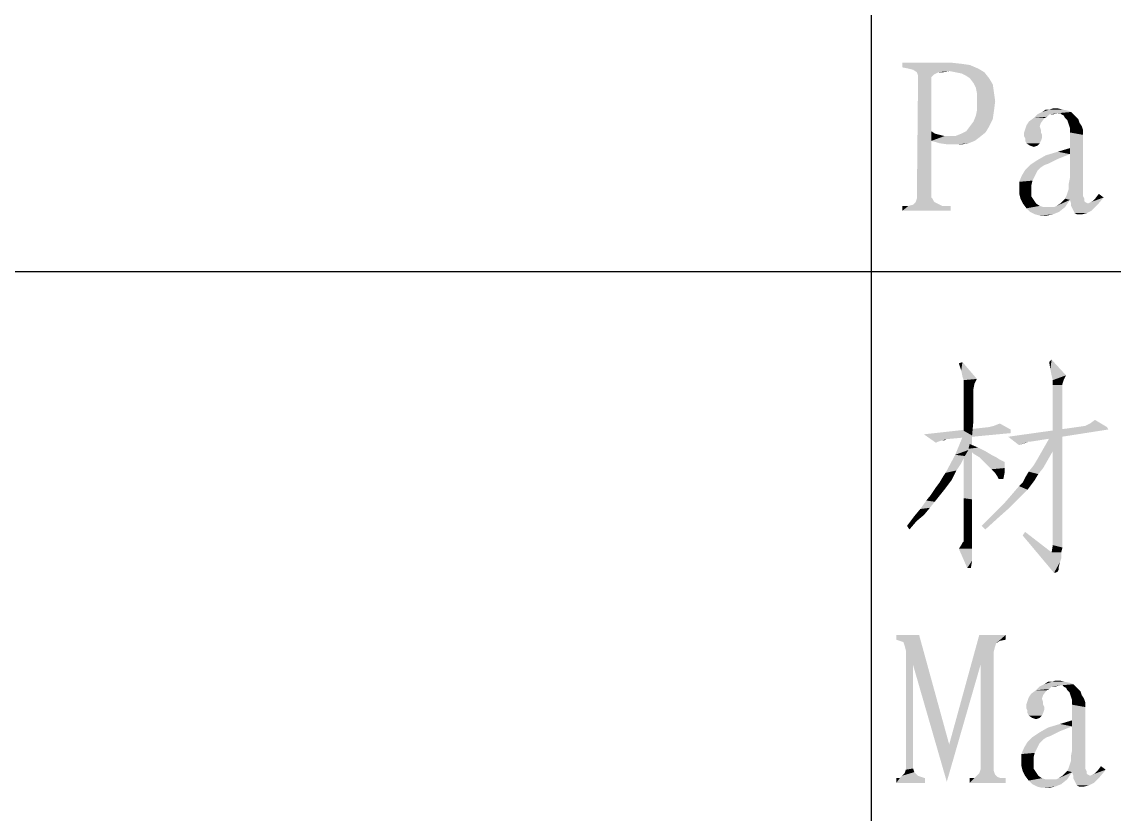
# Model space of a CAD drawing. Header units: millimetres. Extents: x 336 to 634, y 189 to 399.
# Drawn here: x 498.1 to 511.53, y 208.5 to 218.25 of the extents above; entities that cross this region are included whole.
import ezdxf

# ---------------------------------------------------------------- set-up
doc = ezdxf.new("R2010")
doc.units = ezdxf.units.MM

msp = doc.modelspace()

# ---------------------------------------------------------------- linework, layer by layer
at = {"color": 7, "linetype": 'Continuous'}
for p, q in [((508.54993, 194.17685), (508.54993, 229.17685)), ((448.54993, 215.17685), (628.54993, 215.17685))]:
    msp.add_line(p, q, dxfattribs=at)
for points in [[(509.52135, 217.7469), (509.65468, 217.73209), (508.92876, 217.68764)], [(509.52135, 217.7469), (508.92876, 217.68764), (508.92876, 217.7469)], [(509.65468, 217.73209), (509.75839, 217.71727), (508.92876, 217.68764)], [(509.00283, 217.67283), (508.92876, 217.68764), (509.75839, 217.71727)], [(509.00283, 217.67283), (509.75839, 217.71727), (509.86209, 217.67283)], [(509.86209, 217.67283), (509.06209, 217.65802), (509.00283, 217.67283)], [(509.50653, 217.6432), (509.06209, 217.65802), (509.86209, 217.67283)], [(509.50653, 217.6432), (509.10653, 217.62839), (509.06209, 217.65802)], [(509.3732, 217.62839), (509.10653, 217.62839), (509.50653, 217.6432)], [(509.3732, 217.62839), (509.50653, 217.6432), (509.43246, 217.62839)], [(509.58061, 217.62839), (509.50653, 217.6432), (509.86209, 217.67283)], [(509.58061, 217.62839), (509.86209, 217.67283), (509.93616, 217.62839)], [(509.3732, 217.62839), (509.12135, 217.58394), (509.10653, 217.62839)], [(509.28431, 217.56913), (509.10653, 216.07283), (509.12135, 217.58394)], [(509.28431, 217.56913), (509.28431, 216.90246), (509.10653, 216.07283)], [(509.3732, 217.62839), (509.31394, 217.59876), (509.12135, 217.58394)], [(509.12135, 217.58394), (509.31394, 217.59876), (509.28431, 217.56913)], [(509.93616, 217.62839), (509.65468, 217.61357), (509.58061, 217.62839)], [(509.71394, 217.58394), (509.65468, 217.61357), (509.93616, 217.62839)], [(509.75839, 217.55431), (509.71394, 217.58394), (509.93616, 217.62839)], [(509.75839, 217.55431), (509.93616, 217.62839), (509.99542, 217.55431)], [(509.99542, 217.55431), (509.80283, 217.49505), (509.75839, 217.55431)], [(509.80283, 217.49505), (509.99542, 217.55431), (510.03987, 217.48024)], [(510.03987, 217.48024), (509.83246, 217.43579), (509.80283, 217.49505)], [(509.83246, 217.43579), (510.03987, 217.48024), (510.05468, 217.37653)], [(510.05468, 217.37653), (509.84727, 217.36172), (509.83246, 217.43579)], [(509.84727, 217.27283), (509.84727, 217.36172), (510.05468, 217.37653)], [(509.84727, 217.27283), (510.05468, 217.37653), (510.0695, 217.27283)], [(510.0695, 217.27283), (509.84727, 217.16913), (509.84727, 217.27283)], [(509.84727, 217.16913), (510.0695, 217.27283), (510.05468, 217.15431)], [(510.05468, 217.15431), (509.83246, 217.09505), (509.84727, 217.16913)], [(509.83246, 217.09505), (510.05468, 217.15431), (510.03987, 217.05061)], [(510.73616, 217.10987), (510.70653, 217.08024), (510.54357, 217.06542)], [(510.73616, 217.10987), (510.54357, 217.06542), (510.58801, 217.10987)], [(511.00283, 217.1395), (510.83987, 217.12468), (510.58801, 217.10987)], [(511.00283, 217.1395), (510.58801, 217.10987), (510.64727, 217.1395)], [(510.73616, 217.10987), (510.58801, 217.10987), (510.83987, 217.12468)], [(510.89913, 217.16913), (510.9732, 217.15431), (510.64727, 217.1395)], [(510.73616, 217.16913), (510.89913, 217.16913), (510.64727, 217.1395)], [(510.73616, 217.16913), (510.64727, 217.1395), (510.69172, 217.16913)], [(510.64727, 217.1395), (510.9732, 217.15431), (511.00283, 217.1395)], [(510.83987, 217.18394), (510.73616, 217.16913), (510.78061, 217.18394)], [(510.73616, 217.16913), (510.83987, 217.18394), (510.89913, 217.16913)], [(510.73616, 217.10987), (510.83987, 217.12468), (510.78061, 217.10987)], [(510.8695, 217.12468), (510.83987, 217.12468), (511.00283, 217.1395)], [(510.88431, 217.10987), (510.8695, 217.12468), (511.00283, 217.1395)], [(510.88431, 217.10987), (511.00283, 217.1395), (511.03246, 217.10987)], [(511.03246, 217.10987), (510.91394, 217.09505), (510.88431, 217.10987)], [(510.91394, 217.09505), (511.03246, 217.10987), (511.06209, 217.08024)], [(509.99542, 216.96172), (509.71394, 216.90246), (509.75839, 216.96172)], [(509.71394, 216.90246), (509.99542, 216.96172), (509.95098, 216.88764)], [(509.75839, 216.96172), (509.80283, 217.02098), (510.03987, 217.05061)], [(509.75839, 216.96172), (510.03987, 217.05061), (509.99542, 216.96172)], [(510.03987, 217.05061), (509.80283, 217.02098), (509.83246, 217.09505)], [(510.61764, 216.96172), (510.43987, 216.93209), (510.45468, 216.97653)], [(510.43987, 216.93209), (510.61764, 216.96172), (510.63246, 216.91727)], [(510.63246, 217.00616), (510.45468, 216.97653), (510.48431, 217.02098)], [(510.45468, 216.97653), (510.63246, 217.00616), (510.61764, 216.96172)], [(510.6769, 217.06542), (510.48431, 217.02098), (510.54357, 217.06542)], [(510.48431, 217.02098), (510.6769, 217.06542), (510.63246, 217.00616)], [(510.54357, 217.06542), (510.70653, 217.08024), (510.6769, 217.06542)], [(511.06209, 217.08024), (510.92876, 217.06542), (510.91394, 217.09505)], [(510.92876, 217.06542), (511.06209, 217.08024), (511.09172, 217.05061)], [(511.09172, 217.05061), (510.95839, 217.03579), (510.92876, 217.06542)], [(510.95839, 217.03579), (511.09172, 217.05061), (511.10653, 217.00616)], [(511.10653, 217.00616), (510.9732, 216.99135), (510.95839, 217.03579)], [(510.9732, 216.99135), (511.10653, 217.00616), (511.13616, 216.96172)], [(511.13616, 216.96172), (510.98801, 216.9469), (510.9732, 216.99135)], [(510.98801, 216.9469), (511.13616, 216.96172), (511.15098, 216.91727)], [(509.28431, 216.90246), (509.28431, 216.78394), (509.10653, 216.07283)], [(509.28431, 216.90246), (509.32876, 216.87283), (509.28431, 216.78394)], [(509.32876, 216.87283), (509.38801, 216.85802), (509.28431, 216.78394)], [(509.38801, 216.85802), (509.44727, 216.8432), (509.28431, 216.78394)], [(509.58061, 216.8432), (509.8769, 216.82839), (509.28431, 216.78394)], [(509.52135, 216.8432), (509.58061, 216.8432), (509.28431, 216.78394)], [(509.44727, 216.8432), (509.52135, 216.8432), (509.28431, 216.78394)], [(509.28431, 216.78394), (509.8769, 216.82839), (509.81764, 216.78394)], [(509.58061, 216.8432), (509.65468, 216.87283), (509.95098, 216.88764)], [(509.58061, 216.8432), (509.95098, 216.88764), (509.8769, 216.82839)], [(509.95098, 216.88764), (509.65468, 216.87283), (509.71394, 216.90246)], [(510.63246, 216.91727), (510.42505, 216.88765), (510.43987, 216.93209)], [(510.42505, 216.88765), (510.63246, 216.91727), (510.63246, 216.88765)], [(510.63246, 216.88765), (510.64727, 216.85802), (510.42505, 216.8432)], [(510.63246, 216.88765), (510.42505, 216.8432), (510.42505, 216.88765)], [(510.42505, 216.8432), (510.64727, 216.85802), (510.64727, 216.82839)], [(510.64727, 216.82839), (510.43987, 216.81357), (510.42505, 216.8432)], [(510.43987, 216.78394), (510.43987, 216.81357), (510.64727, 216.82839)], [(510.43987, 216.78394), (510.64727, 216.82839), (510.63246, 216.78394)], [(510.9732, 216.25061), (510.98801, 216.32468), (511.15098, 216.85802)], [(510.9732, 216.19135), (510.9732, 216.25061), (511.15098, 216.85802)], [(510.9732, 216.19135), (511.15098, 216.85802), (511.15098, 216.10246)], [(511.15098, 216.91727), (510.98801, 216.88765), (510.98801, 216.9469)], [(510.98801, 216.88765), (511.15098, 216.91727), (511.15098, 216.85802)], [(511.15098, 216.85802), (510.98801, 216.69505), (510.98801, 216.88765)], [(510.98801, 216.62098), (510.98801, 216.69505), (511.15098, 216.85802)], [(510.98801, 216.50246), (510.98801, 216.62098), (511.15098, 216.85802)], [(510.98801, 216.41357), (510.98801, 216.50246), (511.15098, 216.85802)], [(510.98801, 216.32468), (510.98801, 216.41357), (511.15098, 216.85802)], [(509.28431, 216.78394), (509.28431, 216.08764), (509.10653, 216.07283)], [(509.81764, 216.78394), (509.38801, 216.75431), (509.28431, 216.78394)], [(509.38801, 216.75431), (509.81764, 216.78394), (509.74357, 216.75431)], [(509.74357, 216.75431), (509.49172, 216.7395), (509.38801, 216.75431)], [(509.58061, 216.7395), (509.49172, 216.7395), (509.74357, 216.75431)], [(509.58061, 216.7395), (509.74357, 216.75431), (509.65468, 216.7395)], [(510.63246, 216.78394), (510.45468, 216.75431), (510.43987, 216.78394)], [(510.45468, 216.75431), (510.63246, 216.78394), (510.61764, 216.75431)], [(510.61764, 216.75431), (510.49913, 216.72468), (510.45468, 216.75431)], [(510.49913, 216.72468), (510.61764, 216.75431), (510.58801, 216.72468)], [(510.58801, 216.72468), (510.54357, 216.70987), (510.49913, 216.72468)], [(510.98801, 216.62098), (510.83987, 216.65061), (510.98801, 216.69505)], [(510.91394, 216.59135), (510.58801, 216.5469), (510.69172, 216.60616)], [(510.91394, 216.59135), (510.83987, 216.56172), (510.58801, 216.5469)], [(510.58801, 216.5469), (510.83987, 216.56172), (510.78061, 216.53209)], [(510.98801, 216.62098), (510.69172, 216.60616), (510.83987, 216.65061)], [(510.69172, 216.60616), (510.98801, 216.62098), (510.91394, 216.59135)], [(510.60283, 216.42839), (510.58801, 216.41357), (510.39542, 216.35431)], [(510.60283, 216.42839), (510.39542, 216.35431), (510.43987, 216.42839)], [(510.6769, 216.48764), (510.63246, 216.45802), (510.43987, 216.42839)], [(510.6769, 216.48764), (510.43987, 216.42839), (510.49913, 216.48764)], [(510.43987, 216.42839), (510.63246, 216.45802), (510.60283, 216.42839)], [(510.78061, 216.53209), (510.49913, 216.48764), (510.58801, 216.5469)], [(510.78061, 216.53209), (510.72135, 216.50246), (510.49913, 216.48764)], [(510.49913, 216.48764), (510.72135, 216.50246), (510.6769, 216.48764)], [(510.55839, 216.35431), (510.52876, 216.29505), (510.36579, 216.28024)], [(510.55839, 216.35431), (510.36579, 216.28024), (510.39542, 216.35431)], [(510.36579, 216.28024), (510.52876, 216.29505), (510.51394, 216.23579)], [(510.39542, 216.35431), (510.58801, 216.41357), (510.55839, 216.35431)], [(510.51394, 216.23579), (510.36579, 216.20616), (510.36579, 216.28024)], [(510.36579, 216.20616), (510.51394, 216.23579), (510.51394, 216.16172)], [(510.51394, 216.16172), (510.36579, 216.13209), (510.36579, 216.20616)], [(510.36579, 216.13209), (510.51394, 216.16172), (510.51394, 216.10246)], [(510.94357, 216.10246), (510.95839, 216.1469), (510.9732, 216.19135)], [(511.15098, 216.10246), (510.94357, 216.10246), (510.9732, 216.19135)], [(509.32876, 216.02839), (509.35839, 216.01357), (509.06209, 215.99876)], [(509.32876, 216.02839), (509.06209, 215.99876), (509.09172, 216.02839)], [(509.29913, 216.07283), (509.31394, 216.0432), (509.09172, 216.02839)], [(509.29913, 216.07283), (509.09172, 216.02839), (509.10653, 216.07283)], [(509.09172, 216.02839), (509.31394, 216.0432), (509.32876, 216.02839)], [(509.10653, 216.07283), (509.28431, 216.08764), (509.29913, 216.07283)], [(510.51394, 216.10246), (510.38061, 216.07283), (510.36579, 216.13209)], [(510.38061, 216.07283), (510.51394, 216.10246), (510.54357, 216.05801)], [(510.54357, 216.05801), (510.41024, 216.01357), (510.38061, 216.07283)], [(510.41024, 216.01357), (510.54357, 216.05801), (510.5732, 216.01357)], [(510.79542, 215.96913), (510.82505, 215.98394), (510.98801, 216.05801)], [(510.79542, 215.96913), (510.98801, 216.05801), (510.92876, 215.96913)], [(510.82505, 215.98394), (510.8695, 216.01357), (510.98801, 216.05801)], [(510.8695, 216.01357), (510.89913, 216.0432), (510.98801, 216.05801)], [(510.98801, 216.05801), (510.89913, 216.0432), (510.92876, 216.07283)], [(511.15098, 216.10246), (510.92876, 216.07283), (510.94357, 216.10246)], [(510.92876, 216.07283), (511.15098, 216.10246), (511.16579, 216.07283)], [(510.92876, 216.07283), (511.16579, 216.07283), (510.98801, 216.05801)], [(510.98801, 216.05801), (511.16579, 216.07283), (511.16579, 216.0432)], [(511.16579, 216.0432), (511.00283, 216.01357), (510.98801, 216.05801)], [(511.16579, 216.0432), (511.18061, 216.02839), (511.00283, 216.01357)], [(511.00283, 216.01357), (511.18061, 216.02839), (511.21024, 216.01357)], [(511.21024, 216.01357), (511.23987, 216.02839), (511.40283, 216.08764)], [(511.21024, 216.01357), (511.40283, 216.08764), (511.32876, 215.99876)], [(511.23987, 216.02839), (511.2695, 216.0432), (511.40283, 216.08764)], [(511.2695, 216.0432), (511.29913, 216.07283), (511.40283, 216.08764)], [(511.40283, 216.08764), (511.29913, 216.07283), (511.34357, 216.13209)], [(509.46209, 215.98394), (509.52135, 215.98394), (508.92876, 215.92468)], [(509.41764, 215.98394), (509.46209, 215.98394), (508.92876, 215.92468)], [(509.00283, 215.98394), (509.41764, 215.98394), (508.92876, 215.92468)], [(509.00283, 215.98394), (508.92876, 215.92468), (508.92876, 215.98394)], [(508.92876, 215.92468), (509.52135, 215.98394), (509.52135, 215.92468)], [(509.38801, 215.99876), (509.00283, 215.98394), (509.06209, 215.99876)], [(509.00283, 215.98394), (509.38801, 215.99876), (509.41764, 215.98394)], [(509.06209, 215.99876), (509.35839, 216.01357), (509.38801, 215.99876)], [(510.5732, 216.01357), (510.45468, 215.95431), (510.41024, 216.01357)], [(510.5732, 216.01357), (510.61764, 215.98394), (510.45468, 215.95431)], [(510.61764, 215.98394), (510.66209, 215.96913), (510.45468, 215.95431)], [(510.79542, 215.96913), (510.92876, 215.96913), (510.45468, 215.95431)], [(510.75098, 215.96913), (510.79542, 215.96913), (510.45468, 215.95431)], [(510.70653, 215.96913), (510.75098, 215.96913), (510.45468, 215.95431)], [(510.66209, 215.96913), (510.70653, 215.96913), (510.45468, 215.95431)], [(510.49913, 215.90987), (510.45468, 215.95431), (510.92876, 215.96913)], [(510.49913, 215.90987), (510.92876, 215.96913), (510.85468, 215.90987)], [(510.85468, 215.90987), (510.55839, 215.88024), (510.49913, 215.90987)], [(510.55839, 215.88024), (510.85468, 215.90987), (510.78061, 215.88024)], [(511.21024, 216.01357), (511.32876, 215.99876), (511.00283, 215.98394)], [(511.21024, 216.01357), (511.00283, 215.98394), (511.00283, 216.01357)], [(511.01764, 215.95431), (511.00283, 215.98394), (511.32876, 215.99876)], [(511.03246, 215.92468), (511.01764, 215.95431), (511.32876, 215.99876)], [(511.03246, 215.92468), (511.32876, 215.99876), (511.25468, 215.92468)], [(511.25468, 215.92468), (511.04727, 215.89505), (511.03246, 215.92468)], [(511.04727, 215.89505), (511.25468, 215.92468), (511.19542, 215.89505)], [(511.19542, 215.89505), (511.0769, 215.88024), (511.04727, 215.89505)], [(511.10653, 215.88024), (511.0769, 215.88024), (511.19542, 215.89505)], [(511.10653, 215.88024), (511.19542, 215.89505), (511.13616, 215.88024)], [(510.78061, 215.88024), (510.61764, 215.86542), (510.55839, 215.88024)], [(510.61764, 215.86542), (510.78061, 215.88024), (510.70653, 215.86542)], [(509.65221, 213.95908), (509.62258, 214.04796), (509.66703, 214.06278)], [(509.66703, 213.885), (509.65221, 213.95908), (509.66703, 214.06278)], [(509.66703, 213.885), (509.66703, 214.06278), (509.8448, 213.85537)], [(510.74851, 213.97389), (510.73369, 214.06278), (510.76332, 214.09241)], [(510.76332, 213.89981), (510.74851, 213.97389), (510.76332, 214.09241)], [(510.76332, 213.89981), (510.76332, 214.09241), (510.9411, 213.89981)], [(509.8448, 213.85537), (509.68184, 213.84056), (509.66703, 213.885)], [(510.9411, 213.89981), (510.77814, 213.84056), (510.76332, 213.89981)], [(510.77814, 213.84056), (510.9411, 213.89981), (510.91147, 213.84056)], [(509.68184, 213.79611), (509.68184, 213.84056), (509.8448, 213.85537)], [(509.68184, 213.79611), (509.8448, 213.85537), (509.81517, 213.79611)], [(509.81517, 213.79611), (509.68184, 213.76648), (509.68184, 213.79611)], [(509.68184, 213.76648), (509.81517, 213.79611), (509.80036, 213.72204)], [(509.80036, 213.72204), (509.68184, 213.70722), (509.68184, 213.76648)], [(510.91147, 213.84056), (510.89666, 213.79611), (510.77814, 213.7813)], [(510.91147, 213.84056), (510.77814, 213.7813), (510.77814, 213.84056)], [(510.77814, 213.7813), (510.89666, 213.79611), (510.89666, 213.7813)], [(510.89666, 213.7813), (510.89666, 213.75167), (510.77814, 211.91463)], [(510.89666, 213.7813), (510.77814, 211.91463), (510.77814, 213.7813)], [(510.89666, 213.75167), (510.89666, 213.70722), (510.77814, 211.91463)], [(509.68184, 213.70722), (509.80036, 213.72204), (509.80036, 213.69241)], [(509.80036, 213.69241), (509.68184, 213.63315), (509.68184, 213.70722)], [(509.80036, 213.69241), (509.80036, 213.64796), (509.68184, 213.63315)], [(509.68184, 213.63315), (509.80036, 213.64796), (509.80036, 213.55908)], [(509.80036, 213.55908), (509.68184, 213.51463), (509.68184, 213.63315)], [(510.89666, 213.70722), (510.89666, 213.64796), (510.77814, 211.91463)], [(510.89666, 213.64796), (510.89666, 213.57389), (510.77814, 211.91463)], [(509.68184, 213.51463), (509.80036, 213.55908), (509.80036, 213.45537)], [(509.80036, 213.45537), (509.68184, 213.3813), (509.68184, 213.51463)], [(510.89666, 213.57389), (510.89666, 213.485), (510.77814, 211.91463)], [(510.89666, 213.485), (510.89666, 213.3813), (510.77814, 211.91463)], [(509.68184, 213.3813), (509.80036, 213.45537), (509.80036, 213.32204)], [(509.80036, 213.32204), (509.68184, 213.21833), (509.68184, 213.3813)], [(510.89666, 213.3813), (510.89666, 213.26278), (510.77814, 211.91463)], [(511.2374, 213.30722), (511.29666, 213.35167), (511.4448, 213.26278)], [(510.25962, 213.23315), (509.19295, 213.17389), (509.99295, 213.26278)], [(510.25962, 213.23315), (510.25962, 213.18871), (509.19295, 213.17389)], [(509.68184, 213.21833), (509.80036, 213.32204), (509.78554, 213.15908)], [(509.78554, 213.15908), (509.68184, 213.02574), (509.68184, 213.21833)], [(510.25962, 213.23315), (509.99295, 213.26278), (510.05221, 213.27759)], [(510.05221, 213.27759), (510.12629, 213.30722), (510.25962, 213.23315)], [(511.4448, 213.26278), (510.22999, 213.14426), (511.17814, 213.27759)], [(511.4448, 213.26278), (511.45962, 213.23315), (510.22999, 213.14426)], [(510.48184, 213.085), (510.22999, 213.14426), (511.45962, 213.23315)], [(510.48184, 213.085), (511.45962, 213.23315), (510.51147, 213.085)], [(510.89666, 213.26278), (510.89666, 213.12945), (510.77814, 211.91463)], [(511.4448, 213.26278), (511.17814, 213.27759), (511.2374, 213.30722)], [(509.19295, 213.17389), (510.25962, 213.18871), (509.47443, 213.11463)], [(509.19295, 213.17389), (509.47443, 213.11463), (509.41517, 213.09982)], [(509.19295, 213.17389), (509.41517, 213.09982), (509.37073, 213.085)], [(509.37073, 213.085), (509.3411, 213.07019), (509.19295, 213.17389)], [(509.41517, 213.09982), (509.47443, 213.11463), (509.4448, 213.09982)], [(509.7411, 212.9813), (509.57814, 212.92204), (509.68184, 213.17389)], [(509.68184, 213.02574), (509.78554, 213.15908), (509.78554, 212.9813)], [(510.48184, 213.085), (510.36332, 213.04056), (510.22999, 213.14426)], [(510.48184, 213.085), (510.45221, 213.07019), (510.36332, 213.04056)], [(510.45221, 213.07019), (510.40777, 213.05537), (510.36332, 213.04056)], [(510.8374, 213.07019), (510.6448, 212.96648), (510.70406, 213.07019)], [(510.6448, 212.96648), (510.8374, 213.07019), (510.77814, 212.96648)], [(510.70406, 213.07019), (510.76332, 213.17389), (510.89666, 213.18871)], [(510.70406, 213.07019), (510.89666, 213.18871), (510.8374, 213.07019)], [(510.89666, 213.12945), (510.89666, 212.9813), (510.77814, 211.91463)], [(509.57814, 212.92204), (509.7411, 212.9813), (509.69666, 212.90722)], [(509.78554, 212.9813), (509.68184, 212.80352), (509.68184, 213.02574)], [(509.68184, 212.80352), (509.78554, 212.9813), (509.78554, 212.77389)], [(509.85962, 213.01093), (509.7411, 212.99611), (509.75591, 213.05537)], [(509.7411, 212.99611), (509.85962, 213.01093), (509.94851, 212.96648)], [(509.94851, 212.96648), (509.80036, 212.93685), (509.7411, 212.99611)], [(509.80036, 212.93685), (509.94851, 212.96648), (510.02258, 212.92204)], [(510.02258, 212.92204), (509.87443, 212.89241), (509.80036, 212.93685)], [(510.77814, 212.96648), (510.58554, 212.86278), (510.6448, 212.96648)], [(510.58554, 212.86278), (510.77814, 212.96648), (510.71888, 212.86278)], [(510.89666, 212.9813), (510.89666, 212.81833), (510.77814, 211.91463)], [(509.69666, 212.90722), (509.45962, 212.69982), (509.57814, 212.92204)], [(509.69666, 212.90722), (509.65221, 212.81833), (509.45962, 212.69982)], [(509.65221, 212.81833), (509.59295, 212.72945), (509.45962, 212.69982)], [(509.78554, 212.77389), (509.68184, 212.5813), (509.68184, 212.80352)], [(509.87443, 212.89241), (510.02258, 212.92204), (510.08184, 212.89241)], [(510.08184, 212.89241), (509.93369, 212.83315), (509.87443, 212.89241)], [(510.08184, 212.89241), (510.12629, 212.86278), (509.93369, 212.83315)], [(510.12629, 212.86278), (510.15591, 212.84796), (509.93369, 212.83315)], [(509.93369, 212.83315), (510.15591, 212.84796), (510.18554, 212.83315)], [(510.18554, 212.83315), (509.97814, 212.78871), (509.93369, 212.83315)], [(510.18554, 212.83315), (510.18554, 212.81833), (509.97814, 212.78871)], [(510.18554, 212.81833), (510.18554, 212.80352), (509.97814, 212.78871)], [(509.97814, 212.78871), (510.18554, 212.80352), (510.18554, 212.75907)], [(510.71888, 212.86278), (510.5411, 212.78871), (510.58554, 212.86278)], [(510.5411, 212.78871), (510.71888, 212.86278), (510.65962, 212.75907)], [(510.89666, 212.81833), (510.89666, 212.64056), (510.77814, 211.91463)], [(509.42999, 212.65537), (509.45962, 212.69982), (509.59295, 212.72945)], [(509.42999, 212.65537), (509.59295, 212.72945), (509.53369, 212.61093)], [(509.68184, 212.5813), (509.78554, 212.77389), (509.78554, 212.56648)], [(510.18554, 212.75907), (510.02258, 212.74426), (509.97814, 212.78871)], [(510.06703, 212.69982), (510.02258, 212.74426), (510.18554, 212.75907)], [(510.06703, 212.69982), (510.18554, 212.75907), (510.18554, 212.69982)], [(510.18554, 212.69982), (510.09666, 212.65537), (510.06703, 212.69982)], [(510.11147, 212.62574), (510.09666, 212.65537), (510.18554, 212.69982)], [(510.11147, 212.62574), (510.18554, 212.69982), (510.17073, 212.62574)], [(510.60036, 212.685), (510.4374, 212.64056), (510.48184, 212.71463)], [(510.4374, 212.64056), (510.60036, 212.685), (510.55591, 212.61093)], [(510.65962, 212.75907), (510.48184, 212.71463), (510.5411, 212.78871)], [(510.48184, 212.71463), (510.65962, 212.75907), (510.60036, 212.685)], [(509.48925, 212.55167), (509.3411, 212.52204), (509.38554, 212.5813)], [(509.3411, 212.52204), (509.48925, 212.55167), (509.4448, 212.49241)], [(509.53369, 212.61093), (509.38554, 212.5813), (509.42999, 212.65537)], [(509.38554, 212.5813), (509.53369, 212.61093), (509.48925, 212.55167)], [(509.78554, 212.56648), (509.68184, 212.3887), (509.68184, 212.5813)], [(509.68184, 212.3887), (509.78554, 212.56648), (509.78554, 212.37389)], [(510.46703, 212.49241), (510.27443, 212.43315), (510.36332, 212.53685)], [(510.51147, 212.55167), (510.36332, 212.53685), (510.40777, 212.5813)], [(510.36332, 212.53685), (510.51147, 212.55167), (510.46703, 212.49241)], [(510.55591, 212.61093), (510.40777, 212.5813), (510.4374, 212.64056)], [(510.40777, 212.5813), (510.55591, 212.61093), (510.51147, 212.55167)], [(510.89666, 212.64056), (510.89666, 212.44796), (510.77814, 211.91463)], [(509.38554, 212.41833), (509.22258, 212.35908), (509.28184, 212.43315)], [(509.22258, 212.35908), (509.38554, 212.41833), (509.32629, 212.34426)], [(509.4448, 212.49241), (509.28184, 212.43315), (509.3411, 212.52204)], [(509.28184, 212.43315), (509.4448, 212.49241), (509.38554, 212.41833)], [(510.36332, 212.3887), (510.17073, 212.31463), (510.27443, 212.43315)], [(510.27443, 212.43315), (510.46703, 212.49241), (510.36332, 212.3887)], [(510.89666, 212.44796), (510.89666, 212.24056), (510.77814, 211.91463)], [(509.32629, 212.34426), (509.14851, 212.25537), (509.22258, 212.35908)], [(509.32629, 212.34426), (509.26703, 212.27019), (509.14851, 212.25537)], [(509.14851, 212.25537), (509.26703, 212.27019), (509.19295, 212.1813)], [(509.78554, 212.37389), (509.68184, 212.22574), (509.68184, 212.3887)], [(509.68184, 212.22574), (509.78554, 212.37389), (509.78554, 212.21093)], [(510.2448, 212.27019), (510.05221, 212.19611), (510.17073, 212.31463)], [(510.05221, 212.19611), (510.2448, 212.27019), (510.11147, 212.15167)], [(510.17073, 212.31463), (510.36332, 212.3887), (510.2448, 212.27019)], [(509.10406, 212.10722), (508.98554, 212.04796), (509.07443, 212.16648)], [(509.19295, 212.1813), (509.07443, 212.16648), (509.14851, 212.25537)], [(509.07443, 212.16648), (509.19295, 212.1813), (509.10406, 212.10722)], [(509.78554, 212.21093), (509.68184, 212.09241), (509.68184, 212.22574)], [(509.68184, 212.09241), (509.78554, 212.21093), (509.78554, 212.07759)], [(510.11147, 212.15167), (509.90406, 212.04796), (510.05221, 212.19611)], [(509.90406, 212.04796), (510.11147, 212.15167), (509.94851, 212.00352)], [(510.89666, 212.24056), (510.89666, 212.01833), (510.77814, 211.91463)], [(508.98554, 212.04796), (509.10406, 212.10722), (509.01517, 212.00352)], [(509.78554, 212.07759), (509.68184, 211.9887), (509.68184, 212.09241)], [(509.68184, 211.9887), (509.78554, 212.07759), (509.78554, 211.97389)], [(510.77814, 211.81093), (510.77814, 211.91463), (510.89666, 212.01833)], [(510.77814, 211.81093), (510.89666, 212.01833), (510.89666, 211.7813)], [(509.66703, 211.84056), (509.68184, 211.85537), (509.78554, 211.885)], [(509.66703, 211.84056), (509.78554, 211.885), (509.78554, 211.82574)], [(509.78554, 211.97389), (509.68184, 211.91463), (509.68184, 211.9887)], [(509.68184, 211.91463), (509.78554, 211.97389), (509.78554, 211.885)], [(509.78554, 211.885), (509.68184, 211.85537), (509.68184, 211.91463)], [(510.40777, 211.92945), (510.4374, 211.97389), (510.76332, 211.72204)], [(510.76332, 211.72204), (510.79295, 211.47019), (510.40777, 211.92945)], [(509.78554, 211.79611), (509.62258, 211.76648), (509.65221, 211.81093)], [(509.62258, 211.76648), (509.78554, 211.79611), (509.78554, 211.76648)], [(509.78554, 211.76648), (509.72629, 211.52945), (509.62258, 211.76648)], [(509.78554, 211.82574), (509.65221, 211.81093), (509.66703, 211.84056)], [(509.65221, 211.81093), (509.78554, 211.82574), (509.78554, 211.79611)], [(509.78554, 211.76648), (509.78554, 211.70722), (509.72629, 211.52945)], [(510.89666, 211.7813), (510.76332, 211.72204), (510.77814, 211.81093)], [(510.76332, 211.72204), (510.89666, 211.7813), (510.88184, 211.72204)], [(510.76332, 211.72204), (510.88184, 211.72204), (510.79295, 211.47019)], [(510.88184, 211.72204), (510.88184, 211.64796), (510.79295, 211.47019)], [(509.78554, 211.70722), (509.78554, 211.61833), (509.72629, 211.52945)], [(509.72629, 211.52945), (509.78554, 211.61833), (509.77073, 211.52945)], [(510.88184, 211.64796), (510.86703, 211.60352), (510.79295, 211.47019)], [(510.86703, 211.60352), (510.85221, 211.54426), (510.79295, 211.47019)], [(510.85221, 211.54426), (510.85221, 211.51463), (510.79295, 211.47019)], [(510.85221, 211.51463), (510.8374, 211.485), (510.79295, 211.47019)], [(510.79295, 211.47019), (510.8374, 211.485), (510.80777, 211.47019)], [(509.13369, 210.70722), (508.85221, 210.64796), (508.85221, 210.70722)], [(508.89666, 210.63315), (508.85221, 210.64796), (509.13369, 210.70722)], [(508.9411, 210.61833), (508.89666, 210.63315), (509.13369, 210.70722)], [(508.95591, 210.57389), (508.9411, 210.61833), (509.13369, 210.70722)], [(508.97073, 210.51463), (508.95591, 210.57389), (509.13369, 210.70722)], [(509.05962, 210.33685), (508.97073, 210.51463), (509.13369, 210.70722)], [(509.05962, 210.33685), (509.13369, 210.70722), (509.50406, 209.35908)], [(509.88925, 210.33685), (509.50406, 209.35908), (509.87443, 210.70722)], [(509.87443, 210.70722), (510.20036, 210.70722), (510.08184, 210.60352)], [(509.87443, 210.70722), (510.08184, 210.60352), (509.88925, 210.33685)], [(510.20036, 210.70722), (510.12629, 210.63315), (510.08184, 210.60352)], [(510.20036, 210.70722), (510.20036, 210.64796), (510.12629, 210.63315)], [(509.05962, 210.33685), (508.97073, 209.04796), (508.97073, 210.51463)], [(510.08184, 210.60352), (510.06703, 210.55908), (509.88925, 210.33685)], [(510.06703, 210.55908), (510.05221, 210.49982), (509.88925, 210.33685)], [(509.88925, 209.04796), (509.88925, 210.33685), (510.05221, 210.49982)], [(509.88925, 209.04796), (510.05221, 210.49982), (510.05221, 209.03315)], [(509.05962, 210.33685), (509.05962, 209.06278), (508.97073, 209.04796)], [(509.50406, 209.35908), (509.47443, 208.89982), (509.05962, 210.33685)], [(509.50406, 209.35908), (509.88925, 210.33685), (509.47443, 208.89982)], [(510.92629, 210.12945), (511.00036, 210.11463), (510.67443, 210.09982)], [(510.76332, 210.12945), (510.92629, 210.12945), (510.67443, 210.09982)], [(510.76332, 210.12945), (510.67443, 210.09982), (510.71888, 210.12945)], [(510.67443, 210.09982), (511.00036, 210.11463), (511.02999, 210.09982)], [(510.86703, 210.14426), (510.76332, 210.12945), (510.80777, 210.14426)], [(510.76332, 210.12945), (510.86703, 210.14426), (510.92629, 210.12945)], [(510.65962, 209.96648), (510.48184, 209.93685), (510.51147, 209.9813)], [(510.70406, 210.02574), (510.51147, 209.9813), (510.57073, 210.02574)], [(510.51147, 209.9813), (510.70406, 210.02574), (510.65962, 209.96648)], [(510.76332, 210.07019), (510.73369, 210.04056), (510.57073, 210.02574)], [(510.76332, 210.07019), (510.57073, 210.02574), (510.61517, 210.07019)], [(510.57073, 210.02574), (510.73369, 210.04056), (510.70406, 210.02574)], [(511.02999, 210.09982), (510.86703, 210.085), (510.61517, 210.07019)], [(511.02999, 210.09982), (510.61517, 210.07019), (510.67443, 210.09982)], [(510.76332, 210.07019), (510.61517, 210.07019), (510.86703, 210.085)], [(510.76332, 210.07019), (510.86703, 210.085), (510.80777, 210.07019)], [(510.89666, 210.085), (510.86703, 210.085), (511.02999, 210.09982)], [(510.91147, 210.07019), (510.89666, 210.085), (511.02999, 210.09982)], [(510.91147, 210.07019), (511.02999, 210.09982), (511.05962, 210.07019)], [(511.05962, 210.07019), (510.9411, 210.05537), (510.91147, 210.07019)], [(510.9411, 210.05537), (511.05962, 210.07019), (511.08925, 210.04056)], [(511.08925, 210.04056), (510.95591, 210.02574), (510.9411, 210.05537)], [(510.95591, 210.02574), (511.08925, 210.04056), (511.11888, 210.01093)], [(511.11888, 210.01093), (510.98554, 209.99611), (510.95591, 210.02574)], [(510.98554, 209.99611), (511.11888, 210.01093), (511.13369, 209.96648)], [(511.13369, 209.96648), (511.00036, 209.95167), (510.98554, 209.99611)], [(510.65962, 209.87759), (510.45221, 209.84796), (510.46703, 209.89241)], [(510.45221, 209.84796), (510.65962, 209.87759), (510.65962, 209.84796)], [(510.65962, 209.84796), (510.67443, 209.81833), (510.45221, 209.80352)], [(510.65962, 209.84796), (510.45221, 209.80352), (510.45221, 209.84796)], [(510.6448, 209.92204), (510.46703, 209.89241), (510.48184, 209.93685)], [(510.46703, 209.89241), (510.6448, 209.92204), (510.65962, 209.87759)], [(510.48184, 209.93685), (510.65962, 209.96648), (510.6448, 209.92204)], [(511.00036, 209.95167), (511.13369, 209.96648), (511.16332, 209.92204)], [(511.16332, 209.92204), (511.01517, 209.90722), (511.00036, 209.95167)], [(511.01517, 209.90722), (511.16332, 209.92204), (511.17814, 209.87759)], [(511.17814, 209.87759), (511.01517, 209.84796), (511.01517, 209.90722)], [(511.01517, 209.84796), (511.17814, 209.87759), (511.17814, 209.81833)], [(511.17814, 209.81833), (511.01517, 209.65537), (511.01517, 209.84796)], [(510.45221, 209.80352), (510.67443, 209.81833), (510.67443, 209.7887)], [(510.67443, 209.7887), (510.46703, 209.77389), (510.45221, 209.80352)], [(510.46703, 209.74426), (510.46703, 209.77389), (510.67443, 209.7887)], [(510.46703, 209.74426), (510.67443, 209.7887), (510.65962, 209.74426)], [(510.65962, 209.74426), (510.48184, 209.71463), (510.46703, 209.74426)], [(510.48184, 209.71463), (510.65962, 209.74426), (510.6448, 209.71463)], [(510.6448, 209.71463), (510.52629, 209.685), (510.48184, 209.71463)], [(510.52629, 209.685), (510.6448, 209.71463), (510.61517, 209.685)], [(511.00036, 209.21093), (511.01517, 209.285), (511.17814, 209.81833)], [(511.00036, 209.15167), (511.00036, 209.21093), (511.17814, 209.81833)], [(511.00036, 209.15167), (511.17814, 209.81833), (511.17814, 209.06278)], [(511.01517, 209.5813), (511.01517, 209.65537), (511.17814, 209.81833)], [(511.01517, 209.46278), (511.01517, 209.5813), (511.17814, 209.81833)], [(511.01517, 209.37389), (511.01517, 209.46278), (511.17814, 209.81833)], [(511.01517, 209.285), (511.01517, 209.37389), (511.17814, 209.81833)], [(510.61517, 209.685), (510.57073, 209.67019), (510.52629, 209.685)], [(511.01517, 209.5813), (510.71888, 209.56648), (510.86703, 209.61093)], [(510.71888, 209.56648), (511.01517, 209.5813), (510.9411, 209.55167)], [(511.01517, 209.5813), (510.86703, 209.61093), (511.01517, 209.65537)], [(510.70406, 209.44796), (510.65962, 209.41833), (510.46703, 209.3887)], [(510.70406, 209.44796), (510.46703, 209.3887), (510.52629, 209.44796)], [(510.80777, 209.49241), (510.52629, 209.44796), (510.61517, 209.50722)], [(510.80777, 209.49241), (510.74851, 209.46278), (510.52629, 209.44796)], [(510.52629, 209.44796), (510.74851, 209.46278), (510.70406, 209.44796)], [(510.9411, 209.55167), (510.61517, 209.50722), (510.71888, 209.56648)], [(510.9411, 209.55167), (510.86703, 209.52204), (510.61517, 209.50722)], [(510.61517, 209.50722), (510.86703, 209.52204), (510.80777, 209.49241)], [(510.58554, 209.31463), (510.55591, 209.25537), (510.39295, 209.24056)], [(510.58554, 209.31463), (510.39295, 209.24056), (510.42258, 209.31463)], [(510.62999, 209.3887), (510.61517, 209.37389), (510.42258, 209.31463)], [(510.62999, 209.3887), (510.42258, 209.31463), (510.46703, 209.3887)], [(510.42258, 209.31463), (510.61517, 209.37389), (510.58554, 209.31463)], [(510.46703, 209.3887), (510.65962, 209.41833), (510.62999, 209.3887)], [(510.39295, 209.24056), (510.55591, 209.25537), (510.5411, 209.19611)], [(510.5411, 209.19611), (510.39295, 209.16648), (510.39295, 209.24056)], [(510.39295, 209.16648), (510.5411, 209.19611), (510.5411, 209.12204)], [(509.07443, 209.01833), (508.95591, 209.00352), (508.97073, 209.04796)], [(508.97073, 209.04796), (509.05962, 209.06278), (509.07443, 209.01833)], [(510.05221, 209.03315), (509.87443, 209.00352), (509.88925, 209.04796)], [(510.5411, 209.12204), (510.39295, 209.09241), (510.39295, 209.16648)], [(510.39295, 209.09241), (510.5411, 209.12204), (510.5411, 209.06278)], [(510.5411, 209.06278), (510.40777, 209.03315), (510.39295, 209.09241)], [(510.40777, 209.03315), (510.5411, 209.06278), (510.57073, 209.01833)], [(511.17814, 209.06278), (510.95591, 209.03315), (510.97073, 209.06278)], [(510.95591, 209.03315), (511.17814, 209.06278), (511.19295, 209.03315)], [(510.97073, 209.06278), (510.98554, 209.10722), (511.00036, 209.15167)], [(511.17814, 209.06278), (510.97073, 209.06278), (511.00036, 209.15167)], [(511.2374, 208.97389), (511.26703, 208.9887), (511.42999, 209.04796)], [(511.2374, 208.97389), (511.42999, 209.04796), (511.35591, 208.95908)], [(511.26703, 208.9887), (511.29666, 209.00352), (511.42999, 209.04796)], [(511.29666, 209.00352), (511.32629, 209.03315), (511.42999, 209.04796)], [(511.42999, 209.04796), (511.32629, 209.03315), (511.37073, 209.09241)], [(508.89666, 208.94426), (509.20777, 208.94426), (508.85221, 208.885)], [(508.89666, 208.94426), (508.85221, 208.885), (508.85221, 208.94426)], [(508.85221, 208.885), (509.20777, 208.94426), (509.20777, 208.885)], [(509.11888, 208.97389), (509.16332, 208.95908), (508.89666, 208.94426)], [(509.11888, 208.97389), (508.89666, 208.94426), (508.92629, 208.97389)], [(508.89666, 208.94426), (509.16332, 208.95908), (509.20777, 208.94426)], [(508.92629, 208.97389), (508.95591, 209.00352), (509.07443, 209.01833)], [(508.92629, 208.97389), (509.07443, 209.01833), (509.11888, 208.97389)], [(510.1411, 208.94426), (510.20036, 208.94426), (509.75591, 208.885)], [(509.81517, 208.94426), (510.1411, 208.94426), (509.75591, 208.885)], [(509.81517, 208.94426), (509.75591, 208.885), (509.75591, 208.94426)], [(509.75591, 208.885), (510.20036, 208.94426), (510.20036, 208.885)], [(510.09666, 208.95908), (509.81517, 208.94426), (509.8448, 208.97389)], [(509.81517, 208.94426), (510.09666, 208.95908), (510.1411, 208.94426)], [(510.06703, 208.9887), (509.8448, 208.97389), (509.87443, 209.00352)], [(509.8448, 208.97389), (510.06703, 208.9887), (510.09666, 208.95908)], [(509.87443, 209.00352), (510.05221, 209.03315), (510.06703, 208.9887)], [(510.57073, 209.01833), (510.4374, 208.97389), (510.40777, 209.03315)], [(510.4374, 208.97389), (510.57073, 209.01833), (510.60036, 208.97389)], [(510.60036, 208.97389), (510.48184, 208.91463), (510.4374, 208.97389)], [(510.60036, 208.97389), (510.6448, 208.94426), (510.48184, 208.91463)], [(510.6448, 208.94426), (510.68925, 208.92945), (510.48184, 208.91463)], [(510.82258, 208.92945), (510.95591, 208.92945), (510.48184, 208.91463)], [(510.77814, 208.92945), (510.82258, 208.92945), (510.48184, 208.91463)], [(510.73369, 208.92945), (510.77814, 208.92945), (510.48184, 208.91463)], [(510.68925, 208.92945), (510.73369, 208.92945), (510.48184, 208.91463)], [(510.52629, 208.87019), (510.48184, 208.91463), (510.95591, 208.92945)], [(510.52629, 208.87019), (510.95591, 208.92945), (510.88184, 208.87019)], [(510.82258, 208.92945), (510.85221, 208.94426), (511.01517, 209.01833)], [(510.82258, 208.92945), (511.01517, 209.01833), (510.95591, 208.92945)], [(510.85221, 208.94426), (510.89666, 208.97389), (511.01517, 209.01833)], [(510.89666, 208.97389), (510.92629, 209.00352), (511.01517, 209.01833)], [(511.01517, 209.01833), (510.92629, 209.00352), (510.95591, 209.03315)], [(510.95591, 209.03315), (511.19295, 209.03315), (511.01517, 209.01833)], [(511.01517, 209.01833), (511.19295, 209.03315), (511.19295, 209.00352)], [(511.19295, 209.00352), (511.02999, 208.97389), (511.01517, 209.01833)], [(511.19295, 209.00352), (511.20777, 208.9887), (511.02999, 208.97389)], [(511.02999, 208.97389), (511.20777, 208.9887), (511.2374, 208.97389)], [(511.2374, 208.97389), (511.35591, 208.95908), (511.02999, 208.94426)], [(511.2374, 208.97389), (511.02999, 208.94426), (511.02999, 208.97389)], [(511.0448, 208.91463), (511.02999, 208.94426), (511.35591, 208.95908)], [(511.05962, 208.885), (511.0448, 208.91463), (511.35591, 208.95908)], [(511.05962, 208.885), (511.35591, 208.95908), (511.28184, 208.885)], [(510.88184, 208.87019), (510.58554, 208.84056), (510.52629, 208.87019)], [(510.58554, 208.84056), (510.88184, 208.87019), (510.80777, 208.84056)], [(510.80777, 208.84056), (510.6448, 208.82574), (510.58554, 208.84056)], [(510.6448, 208.82574), (510.80777, 208.84056), (510.73369, 208.82574)], [(511.28184, 208.885), (511.07443, 208.85537), (511.05962, 208.885)], [(511.07443, 208.85537), (511.28184, 208.885), (511.22258, 208.85537)], [(511.22258, 208.85537), (511.10406, 208.84056), (511.07443, 208.85537)], [(511.13369, 208.84056), (511.10406, 208.84056), (511.22258, 208.85537)], [(511.13369, 208.84056), (511.22258, 208.85537), (511.16332, 208.84056)]]:
    msp.add_solid(points, dxfattribs=at)

doc.saveas('drawing.dxf')
